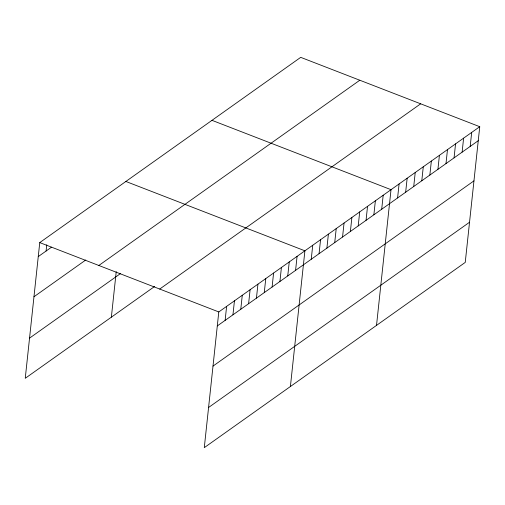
<?xml version="1.0" encoding="UTF-8"?>
<svg xmlns="http://www.w3.org/2000/svg" width="505" height="505" viewBox="0 0 505 505"><rect width="100%" height="100%" fill="white"/><g stroke="black" fill="none" stroke-linecap="round" stroke-linejoin="round"><path stroke-width="0.76" d="M479.75 126.698L218.791 311.939L204.285 447.651L465.244 262.404L479.75 126.698L300.715 57.349L39.756 242.596L25.25 378.302L154.726 286.392M46.088 251.035L46.75 244.811M111.365 317.172L116.232 271.646M225.123 320.385L226.619 306.383M232.95 314.823L234.446 300.828M240.778 309.268L242.274 295.267M248.605 303.713L250.101 289.712M256.439 298.152L257.935 284.151M264.267 292.597L265.763 278.596M272.094 287.036L273.59 273.041M279.921 281.481L281.418 267.48M287.749 275.926L289.245 261.925M295.583 270.364L297.079 256.37M290.4 386.521L304.906 250.808L125.871 181.465M311.238 259.254L312.734 245.253M319.065 253.693L320.561 239.698M326.899 248.138L328.395 234.137M334.727 242.583L336.223 228.582M342.554 237.022L344.05 223.027M350.382 231.467L351.878 217.466M358.209 225.912L359.705 211.911M366.043 220.35L367.539 206.349M373.87 214.795L375.366 200.794M381.698 209.234L383.194 195.239M376.522 325.39L391.022 189.678L211.986 120.335M397.593 197.954L399.089 183.953M405.66 192.228L407.156 178.227M413.728 186.503L415.224 172.502M421.789 180.777L423.285 166.776M429.856 175.052L431.352 161.051M437.923 169.327L439.419 155.325M445.991 163.601L447.487 149.6M454.058 157.876L455.554 143.874M462.119 152.15L463.615 138.149M470.187 146.425L471.683 132.424M38.254 256.597L51.504 247.191M33.968 296.757L85.755 259.993M98.835 265.478L359.794 80.238M29.542 338.135L120.48 273.59M159.706 289.056L420.671 103.815M217.295 325.94L478.254 140.699M213.003 366.106L473.961 180.859M208.578 407.484L469.536 222.244M39.756 242.596L218.791 311.939"/></g></svg>
